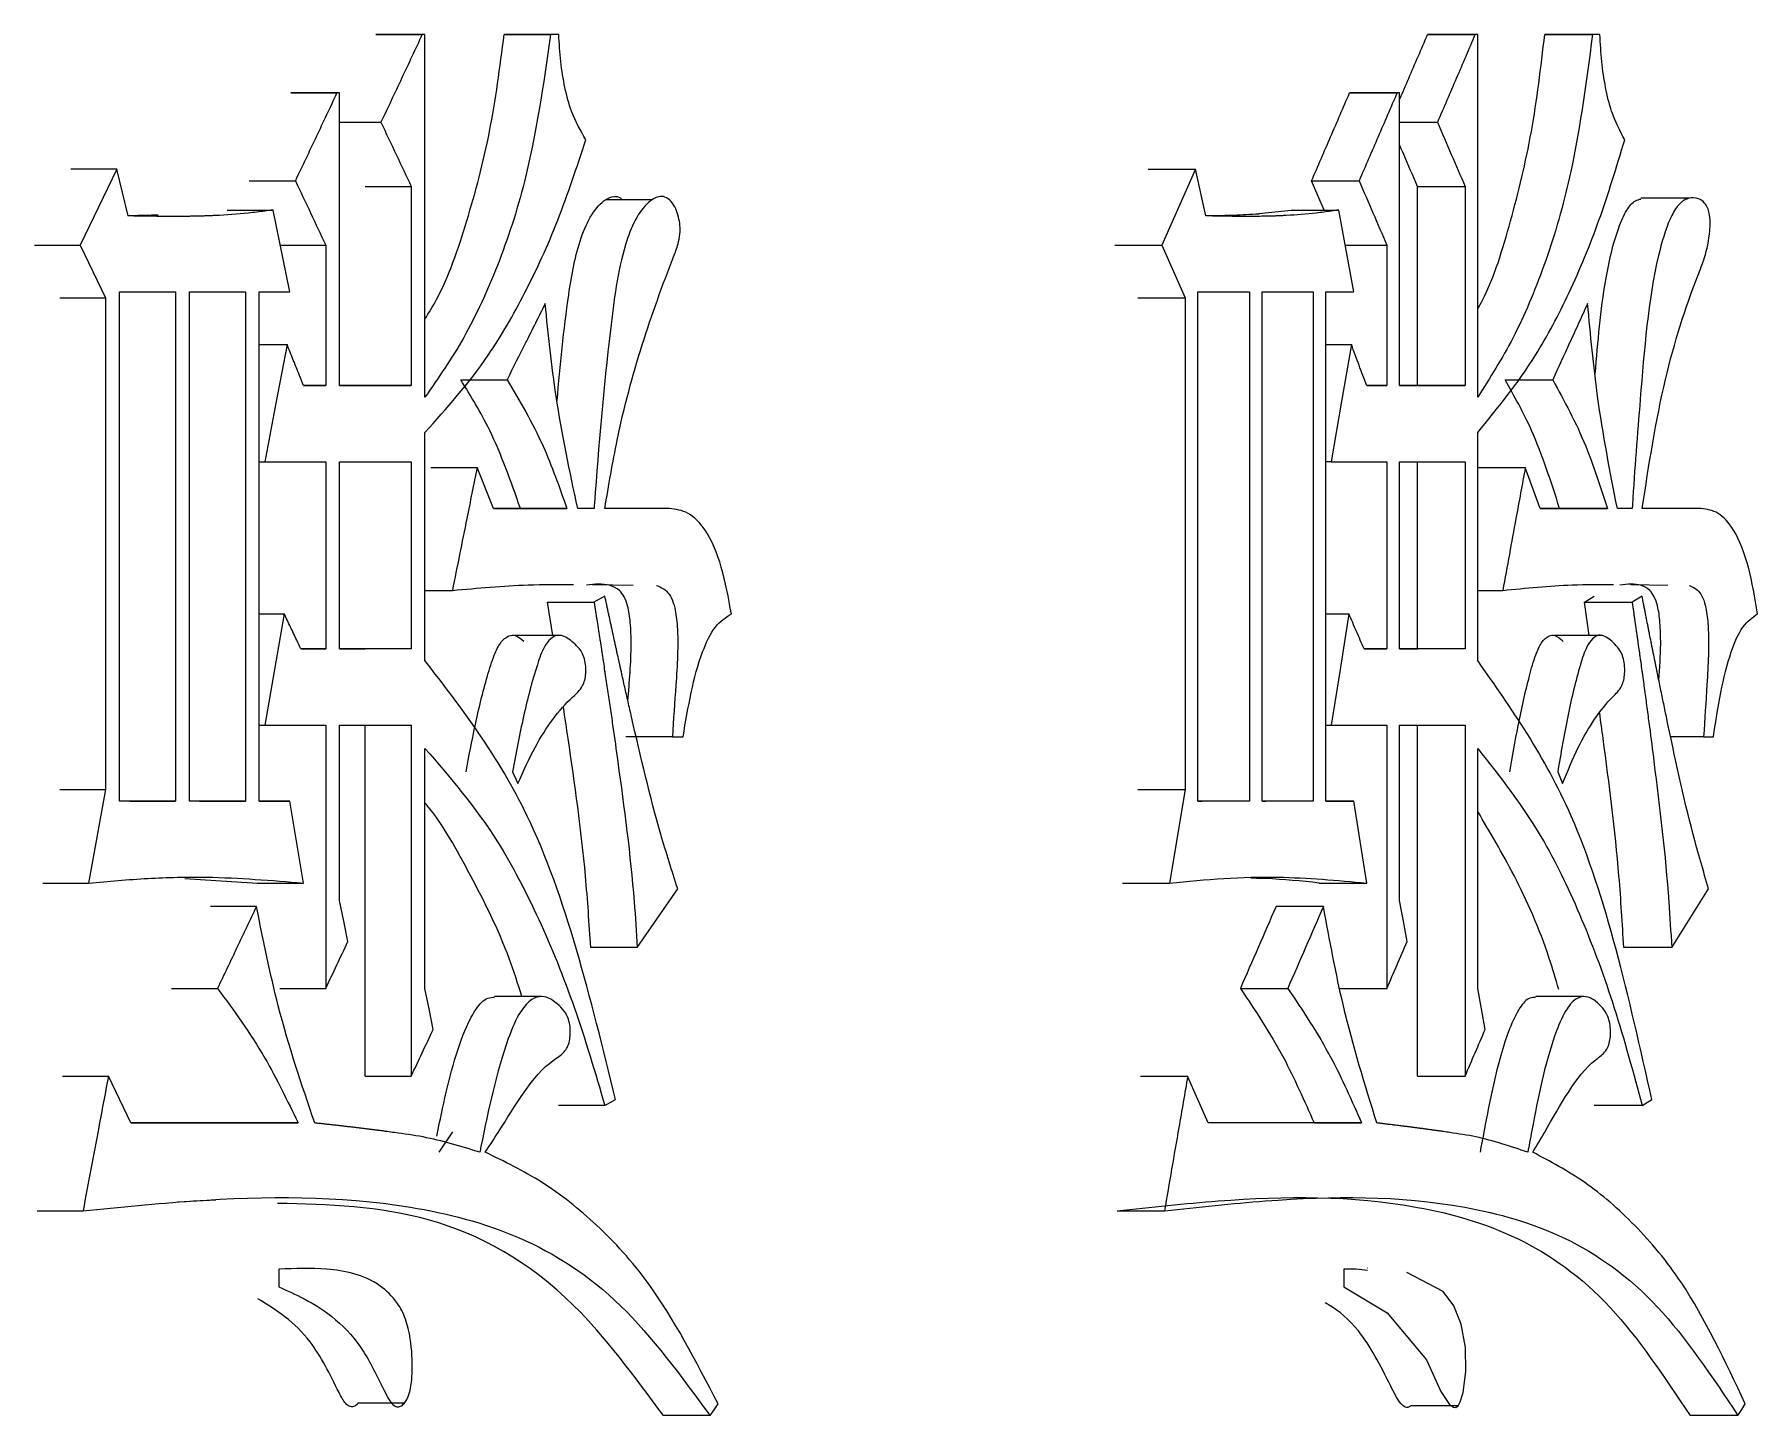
# Model space of a CAD drawing. Header units: millimetres. Extents: x 5659 to 7608, y 3628 to 5007.
# Drawn here: x 6544.634 to 6547.82, y 3833.34 to 3835.893 of the extents above; entities that cross this region are included whole.
import ezdxf

# ---------------------------------------------------------------- set-up
doc = ezdxf.new("R2010")
doc.units = ezdxf.units.MM

msp = doc.modelspace()

# ---------------------------------------------------------------- linework, layer by layer
at = {"color": 7, "linetype": 'Continuous', "lineweight": 25}
for p, q in [((6545.2651, 3835.8929), (6545.3506, 3835.8929)), ((6545.2701, 3835.8929), (6545.2651, 3835.8929)), ((6545.3557, 3835.8929), (6545.2701, 3835.8929)), ((6545.3557, 3835.8929), (6545.3506, 3835.8929)), ((6545.3557, 3835.2223), (6545.3557, 3835.8929)), ((6545.603, 3835.8929), (6545.5172, 3835.8929)), ((6545.603, 3835.8929), (6545.588, 3835.8929)), ((6547.2095, 3835.893), (6547.2975, 3835.893)), ((6547.2141, 3835.893), (6547.2095, 3835.893)), ((6547.3022, 3835.893), (6547.2141, 3835.893)), ((6547.3022, 3835.893), (6547.2975, 3835.893)), ((6547.3022, 3835.2223), (6547.3022, 3835.893)), ((6547.5283, 3835.893), (6547.44, 3835.893)), ((6547.5283, 3835.893), (6547.5145, 3835.893)), ((6545.1074, 3835.7848), (6545.1927, 3835.7848)), ((6545.1125, 3835.7848), (6545.1074, 3835.7848)), ((6545.1978, 3835.7848), (6545.1125, 3835.7848)), ((6545.1978, 3835.7848), (6545.1927, 3835.7848)), ((6545.1978, 3835.2439), (6545.1978, 3835.7848)), ((6547.0652, 3835.7848), (6547.1531, 3835.7848)), ((6547.0699, 3835.7848), (6547.0652, 3835.7848)), ((6547.1578, 3835.7848), (6547.0699, 3835.7848)), ((6547.1578, 3835.7848), (6547.1531, 3835.7848)), ((6547.1578, 3835.2439), (6547.1578, 3835.7848)), ((6545.1978, 3835.7307), (6545.2743, 3835.7307)), ((6547.1578, 3835.7307), (6547.2278, 3835.7307)), ((6544.7858, 3835.6441), (6544.7011, 3835.6441)), ((6544.7858, 3835.6441), (6544.7182, 3835.5035)), ((6544.8066, 3835.5576), (6544.7858, 3835.6441)), ((6546.6929, 3835.6442), (6546.7802, 3835.6442)), ((6546.7802, 3835.6442), (6546.7182, 3835.5035)), ((6546.7993, 3835.5576), (6546.7802, 3835.6442)), ((6545.0308, 3835.6225), (6545.116, 3835.6225)), ((6545.2448, 3835.6117), (6545.3303, 3835.6117)), ((6545.3303, 3835.6117), (6545.3303, 3835.2439)), ((6546.9951, 3835.6225), (6547.0828, 3835.6225)), ((6547.0185, 3835.5684), (6546.9951, 3835.6225)), ((6547.1909, 3835.6117), (6547.279, 3835.6117)), ((6547.1909, 3835.2439), (6547.1909, 3835.6117)), ((6547.279, 3835.6117), (6547.279, 3835.2439)), ((6545.7761, 3835.5874), (6545.6895, 3835.5873)), ((6547.6928, 3835.5902), (6547.6036, 3835.5902)), ((6544.9898, 3835.5684), (6545.0749, 3835.5684)), ((6545.1057, 3835.417), (6545.0749, 3835.5684)), ((6546.8976, 3835.5622), (6546.9575, 3835.5684)), ((6546.9575, 3835.5684), (6547.0453, 3835.5684)), ((6547.0734, 3835.417), (6547.0453, 3835.5684)), ((6544.6336, 3835.5035), (6544.7182, 3835.5035)), ((6544.7182, 3835.5035), (6544.7651, 3835.4062)), ((6545.0881, 3835.5035), (6545.1723, 3835.5035)), ((6545.1723, 3835.5035), (6545.1723, 3835.2439)), ((6546.631, 3835.5035), (6546.7182, 3835.5035)), ((6546.7182, 3835.5035), (6546.7612, 3835.4062)), ((6547.0573, 3835.5035), (6547.1344, 3835.5035)), ((6547.1344, 3835.5035), (6547.1344, 3835.2439)), ((6544.791, 3834.4759), (6544.791, 3835.417)), ((6544.791, 3835.417), (6544.8946, 3835.417)), ((6544.8946, 3835.417), (6544.8946, 3834.4759)), ((6544.9205, 3834.4759), (6544.9205, 3835.417)), ((6544.9205, 3835.417), (6545.0236, 3835.417)), ((6545.0236, 3835.417), (6545.0236, 3834.4759)), ((6545.0493, 3834.4759), (6545.0493, 3835.417)), ((6545.0493, 3835.417), (6545.1057, 3835.417)), ((6546.785, 3834.4759), (6546.785, 3835.417)), ((6546.785, 3835.417), (6546.88, 3835.417)), ((6546.88, 3835.417), (6546.88, 3834.4759)), ((6546.9037, 3834.4759), (6546.9037, 3835.417)), ((6546.9037, 3835.417), (6546.9982, 3835.417)), ((6546.9982, 3835.417), (6546.9982, 3834.4759)), ((6547.0217, 3835.417), (6547.0734, 3835.417)), ((6547.0217, 3834.4759), (6547.0217, 3835.417)), ((6544.6803, 3835.4062), (6544.7651, 3835.4062)), ((6544.7651, 3835.4062), (6544.765, 3834.4975)), ((6545.0493, 3835.3196), (6545.1006, 3835.3196)), ((6547.0217, 3835.3197), (6547.0687, 3835.3197)), ((6545.1723, 3835.2439), (6545.1313, 3835.2439)), ((6545.1313, 3835.2439), (6545.1723, 3835.2439)), ((6545.3303, 3835.2439), (6545.1978, 3835.2439)), ((6545.1978, 3835.2439), (6545.2448, 3835.2439)), ((6545.2448, 3835.2439), (6545.3303, 3835.2439)), ((6547.1344, 3835.2439), (6547.0969, 3835.2439)), ((6547.0969, 3835.2439), (6547.1344, 3835.2439)), ((6547.279, 3835.2439), (6547.1578, 3835.2439)), ((6547.1578, 3835.2439), (6547.1909, 3835.2439)), ((6547.1909, 3835.2439), (6547.279, 3835.2439)), ((6545.3557, 3834.7355), (6545.3557, 3835.1574)), ((6547.3022, 3834.7355), (6547.3022, 3835.1574)), ((6545.0493, 3835.1033), (6545.0595, 3835.1033)), ((6545.0595, 3835.1033), (6545.1723, 3835.1033)), ((6545.1723, 3835.1033), (6545.1723, 3834.7571)), ((6545.1978, 3834.7571), (6545.1978, 3835.1033)), ((6545.1978, 3835.1033), (6545.3303, 3835.1033)), ((6545.3303, 3835.1033), (6545.3303, 3834.7571)), ((6545.3663, 3835.0925), (6545.4519, 3835.0925)), ((6545.4822, 3835.0167), (6545.4519, 3835.0925)), ((6547.0311, 3835.1033), (6547.0217, 3835.1033)), ((6547.0311, 3835.1033), (6547.1344, 3835.1033)), ((6547.1344, 3835.1033), (6547.1344, 3834.7572)), ((6547.1578, 3834.7572), (6547.1578, 3835.1033)), ((6547.1578, 3835.1033), (6547.279, 3835.1033)), ((6547.1909, 3834.7572), (6547.1909, 3835.1033)), ((6547.279, 3835.1033), (6547.279, 3834.7572)), ((6547.3022, 3835.0925), (6547.3902, 3835.0925)), ((6547.4179, 3835.0168), (6547.3902, 3835.0925)), ((6545.6181, 3835.0167), (6545.4822, 3835.0167)), ((6545.4822, 3835.0167), (6545.5322, 3835.0167)), ((6545.5322, 3835.0167), (6545.6181, 3835.0167)), ((6545.6683, 3835.0167), (6545.6382, 3835.0167)), ((6545.6683, 3835.0167), (6545.6382, 3835.0167)), ((6545.8081, 3835.0167), (6545.6883, 3835.0167)), ((6545.8081, 3835.0167), (6545.722, 3835.0167)), ((6547.542, 3835.0168), (6547.4179, 3835.0168)), ((6547.4179, 3835.0168), (6547.4537, 3835.0168)), ((6547.4537, 3835.0168), (6547.542, 3835.0168)), ((6547.5879, 3835.0168), (6547.5604, 3835.0168)), ((6547.7155, 3835.0168), (6547.6063, 3835.0168)), ((6547.7155, 3835.0168), (6547.6269, 3835.0168)), ((6545.6653, 3834.8762), (6545.7405, 3834.8751)), ((6547.5853, 3834.8762), (6547.6538, 3834.8752)), ((6545.3557, 3834.8653), (6545.4064, 3834.8653)), ((6545.5918, 3834.7823), (6545.5823, 3834.8437)), ((6545.5823, 3834.8437), (6545.6682, 3834.8437)), ((6545.6883, 3834.8545), (6545.6682, 3834.8437)), ((6547.3022, 3834.8653), (6547.3485, 3834.8653)), ((6547.4994, 3834.8437), (6547.5177, 3834.8545)), ((6547.508, 3834.7823), (6547.4994, 3834.8437)), ((6547.4994, 3834.8437), (6547.5878, 3834.8437)), ((6547.6061, 3834.8545), (6547.5878, 3834.8437)), ((6545.0493, 3834.822), (6545.0955, 3834.822)), ((6547.0217, 3834.8221), (6547.064, 3834.8221)), ((6545.6079, 3834.7823), (6545.5215, 3834.7823)), ((6547.5328, 3834.7823), (6547.4439, 3834.7823)), ((6545.1723, 3834.7571), (6545.1262, 3834.7571)), ((6545.1262, 3834.7571), (6545.1723, 3834.7571)), ((6545.3303, 3834.7571), (6545.1978, 3834.7571)), ((6545.1978, 3834.7571), (6545.2448, 3834.7571)), ((6545.3303, 3834.7571), (6545.2448, 3834.7571)), ((6547.1344, 3834.7572), (6547.0922, 3834.7572)), ((6547.0922, 3834.7572), (6547.1344, 3834.7572)), ((6547.279, 3834.7572), (6547.1578, 3834.7572)), ((6547.1578, 3834.7572), (6547.1909, 3834.7572)), ((6547.279, 3834.7572), (6547.1909, 3834.7572)), ((6545.0493, 3834.6165), (6545.0595, 3834.6165)), ((6545.0595, 3834.6165), (6545.1723, 3834.6165)), ((6545.1723, 3834.6165), (6545.1723, 3834.1297)), ((6545.1978, 3834.6165), (6545.3303, 3834.6165)), ((6545.1978, 3834.292), (6545.1978, 3834.6165)), ((6545.2448, 3833.9675), (6545.2448, 3834.6165)), ((6545.3303, 3834.6165), (6545.3303, 3833.9675)), ((6547.0217, 3834.6165), (6547.0311, 3834.6165)), ((6547.0311, 3834.6165), (6547.1344, 3834.6165)), ((6547.1344, 3834.6165), (6547.1344, 3834.1297)), ((6547.1578, 3834.6165), (6547.279, 3834.6165)), ((6547.1578, 3834.292), (6547.1578, 3834.6165)), ((6547.1909, 3833.9675), (6547.1909, 3834.6165)), ((6547.279, 3834.6165), (6547.2789, 3833.9675)), ((6545.8131, 3834.5949), (6545.727, 3834.5949)), ((6545.8131, 3834.5949), (6545.8329, 3834.5949)), ((6547.72, 3834.5949), (6547.6595, 3834.5949)), ((6547.72, 3834.5949), (6547.7381, 3834.5949)), ((6545.3557, 3834.1297), (6545.3557, 3834.5732)), ((6547.3022, 3834.1298), (6547.3022, 3834.5732)), ((6545.5175, 3834.53), (6545.5276, 3834.5084)), ((6547.4501, 3834.53), (6547.4593, 3834.5084)), ((6544.6803, 3834.4975), (6544.765, 3834.4975)), ((6544.765, 3834.4975), (6544.7338, 3834.3244)), ((6546.7612, 3834.4975), (6546.7326, 3834.3245)), ((6544.8946, 3834.4759), (6544.791, 3834.4759)), ((6544.8097, 3834.4759), (6544.791, 3834.4759)), ((6544.8097, 3834.4759), (6544.8946, 3834.4759)), ((6545.0236, 3834.4759), (6544.9205, 3834.4759)), ((6544.9385, 3834.4759), (6544.9205, 3834.4759)), ((6544.9385, 3834.4759), (6545.0236, 3834.4759)), ((6545.1057, 3834.4759), (6545.0493, 3834.4759)), ((6545.0493, 3834.4759), (6545.1057, 3834.4759)), ((6545.1313, 3834.3244), (6545.1057, 3834.4759)), ((6546.88, 3834.4759), (6546.785, 3834.4759)), ((6546.785, 3834.4759), (6546.7925, 3834.4759)), ((6546.88, 3834.4759), (6546.7925, 3834.4759)), ((6546.9982, 3834.4759), (6546.9037, 3834.4759)), ((6546.9037, 3834.4759), (6546.9105, 3834.4759)), ((6546.9982, 3834.4759), (6546.9105, 3834.4759)), ((6547.0734, 3834.4759), (6547.0217, 3834.4759)), ((6547.0217, 3834.4759), (6547.0734, 3834.4759)), ((6547.0969, 3834.3245), (6547.0734, 3834.4759)), ((6544.9117, 3834.3327), (6545.0461, 3834.3244)), ((6544.6492, 3834.3244), (6544.7338, 3834.3244)), ((6545.0461, 3834.3244), (6545.1313, 3834.3244)), ((6545.7482, 3834.2054), (6545.823, 3834.3136)), ((6546.6453, 3834.3245), (6546.7326, 3834.3245)), ((6547.0091, 3834.3245), (6547.0969, 3834.3245)), ((6547.6609, 3834.2055), (6547.7291, 3834.3137)), ((6545.0441, 3834.2812), (6544.959, 3834.2812)), ((6547.017, 3834.2812), (6546.9293, 3834.2812)), ((6545.7482, 3834.2054), (6545.6622, 3834.2054)), ((6547.6609, 3834.2055), (6547.5723, 3834.2055)), ((6545.087, 3834.1297), (6545.1723, 3834.1297)), ((6545.5703, 3834.1147), (6545.484, 3834.1147)), ((6547.4985, 3834.1148), (6547.4096, 3834.1148)), ((6544.6855, 3833.9675), (6544.7702, 3833.9675)), ((6544.8118, 3833.8809), (6544.7702, 3833.9675)), ((6546.6786, 3833.9675), (6546.7659, 3833.9675)), ((6546.804, 3833.8809), (6546.7659, 3833.9675)), ((6545.6882, 3833.9134), (6545.7082, 3833.9242)), ((6547.6061, 3833.9134), (6547.6243, 3833.9242)), ((6545.1211, 3833.8809), (6544.8118, 3833.8809)), ((6544.8118, 3833.8809), (6545.0359, 3833.8809)), ((6545.0359, 3833.8809), (6545.1211, 3833.8809)), ((6547.0875, 3833.881), (6546.804, 3833.8809)), ((6546.9997, 3833.881), (6546.804, 3833.8809)), ((6546.9997, 3833.881), (6547.0875, 3833.881)), ((6545.4063, 3833.8647), (6545.3814, 3833.8269)), ((6544.9687, 3833.7385), (6544.8987, 3833.7343)), ((6544.6387, 3833.7186), (6544.7234, 3833.7186)), ((6546.6357, 3833.7186), (6546.723, 3833.7186)), ((6545.0852, 3833.6105), (6545.0852, 3833.578)), ((6545.1332, 3833.6123), (6545.1327, 3833.6123)), ((6547.0546, 3833.6105), (6547.0546, 3833.578)), ((6547.0992, 3833.6124), (6547.0986, 3833.6124)), ((6545.2327, 3833.3638), (6545.3186, 3833.3638)), ((6545.8827, 3833.3402), (6545.7965, 3833.3402)), ((6547.1781, 3833.3587), (6547.2666, 3833.3587)), ((6547.7835, 3833.3402), (6547.6948, 3833.3402))]:
    msp.add_line(p, q, dxfattribs=at)
at = {"color": 7, "linetype": 'Continuous', "lineweight": 25, "flags": 128}
for points in [[(6545.5021, 3835.8929), (6545.5307, 3835.8929), (6545.5593, 3835.8929), (6545.588, 3835.8929)], [(6545.5172, 3835.8929), (6545.5121, 3835.8929), (6545.5088, 3835.8929), (6545.5055, 3835.8929), (6545.5021, 3835.8929)], [(6547.4262, 3835.893), (6547.4557, 3835.893), (6547.5145, 3835.893)], [(6547.44, 3835.893), (6547.4353, 3835.893), (6547.4322, 3835.893), (6547.4292, 3835.893), (6547.4262, 3835.893)], [(6546.6739, 3835.4062), (6546.7175, 3835.4062), (6546.7612, 3835.4062)], [(6546.7612, 3835.4062), (6546.7612, 3834.9519), (6546.7612, 3834.4975)], [(6545.1006, 3835.3196), (6545.0801, 3835.2114), (6545.0595, 3835.1033)], [(6547.0687, 3835.3197), (6547.0499, 3835.2115), (6547.0311, 3835.1033)], [(6545.0955, 3834.822), (6545.0775, 3834.7193), (6545.0595, 3834.6165)], [(6547.064, 3834.8221), (6547.0476, 3834.7193), (6547.0311, 3834.6165)], [(6546.6738, 3834.4975), (6546.6957, 3834.4975), (6546.7175, 3834.4975), (6546.7393, 3834.4975), (6546.7612, 3834.4975)], [(6545.2131, 3834.2163), (6545.2055, 3834.2541), (6545.1978, 3834.292)], [(6547.1718, 3834.2163), (6547.1648, 3834.2541), (6547.1578, 3834.292)], [(6544.8871, 3834.1297), (6544.9085, 3834.1297), (6544.93, 3834.1297), (6544.9721, 3834.1297)], [(6545.3709, 3834.054), (6545.3633, 3834.0919), (6545.3557, 3834.1297)], [(6546.8634, 3834.1297), (6546.8855, 3834.1297), (6546.9076, 3834.1297), (6546.951, 3834.1297)], [(6547.0465, 3834.1297), (6547.0687, 3834.1297), (6547.0909, 3834.1297), (6547.1344, 3834.1297)], [(6547.3161, 3834.054), (6547.3091, 3834.0919), (6547.3022, 3834.1298)], [(6545.2448, 3833.9675), (6545.2661, 3833.9675), (6545.2875, 3833.9675), (6545.3089, 3833.9675), (6545.3303, 3833.9675)], [(6547.1909, 3833.9675), (6547.2132, 3833.9675), (6547.2354, 3833.9675), (6547.2789, 3833.9675)], [(6545.6882, 3833.9134), (6545.6528, 3833.9134), (6545.6276, 3833.9134), (6545.6023, 3833.9134)], [(6547.6061, 3833.9134), (6547.5696, 3833.9134), (6547.5436, 3833.9134), (6547.5177, 3833.9134)], [(6547.0546, 3833.578), (6547.1348, 3833.5298), (6547.2078, 3833.4432), (6547.2342, 3833.3845), (6547.2498, 3833.3606), (6547.2572, 3833.3553), (6547.2616, 3833.3552), (6547.2658, 3833.3583), (6547.27, 3833.3656), (6547.2751, 3833.3825), (6547.2803, 3833.4217), (6547.2797, 3833.466), (6547.2717, 3833.509), (6547.2582, 3833.5431), (6547.2382, 3833.5696), (6547.171, 3833.6048), (6547.171, 3833.6048)], [(6545.8827, 3833.3401), (6545.8901, 3833.3509), (6545.8975, 3833.3617)], [(6547.7835, 3833.3402), (6547.7903, 3833.351), (6547.797, 3833.3617)]]:
    msp.add_lwpolyline(points, dxfattribs=at)
at = {"color": 7, "linetype": 'Continuous', "lineweight": 25}
for points, knots in [([(6545.3506, 3835.8929), (6545.3379, 3835.8659), (6545.3125, 3835.8118), (6545.2871, 3835.7577), (6545.2743, 3835.7307)], [0, 0, 0, 0, 0.499999, 1, 1, 1, 1]), ([(6545.588, 3835.8929), (6545.5746, 3835.8001), (6545.5526, 3835.6481), (6545.492, 3835.4639), (6545.4297, 3835.329), (6545.3802, 3835.2577), (6545.3557, 3835.2223)], [0, 0, 0, 0, 0.347456, 0.568585, 0.785979, 1, 1, 1, 1]), ([(6545.3557, 3835.3669), (6545.3629, 3835.3786), (6545.3942, 3835.4292), (6545.4347, 3835.5478), (6545.4786, 3835.7118), (6545.4943, 3835.8323), (6545.5021, 3835.8929)], [0, 0, 0, 0, 0.089873, 0.388521, 0.692316, 1, 1, 1, 1]), ([(6545.6532, 3835.6982), (6545.6436, 3835.7148), (6545.6275, 3835.7423), (6545.6139, 3835.7947), (6545.6058, 3835.8426), (6545.604, 3835.8761), (6545.603, 3835.8929)], [0, 0, 0, 0, 0.330678, 0.55099, 0.77457, 1, 1, 1, 1]), ([(6547.1578, 3835.7725), (6547.1634, 3835.7856), (6547.1807, 3835.8258), (6547.1979, 3835.8659), (6547.2095, 3835.893)], [0, 0, 0, 0, 0.326762, 1, 1, 1, 1]), ([(6547.2975, 3835.893), (6547.2859, 3835.8659), (6547.2627, 3835.8118), (6547.2394, 3835.7578), (6547.2278, 3835.7307)], [0, 0, 0, 0, 0.5, 1, 1, 1, 1]), ([(6547.5145, 3835.893), (6547.5023, 3835.8001), (6547.4822, 3835.6481), (6547.4268, 3835.4639), (6547.3699, 3835.3291), (6547.3246, 3835.2577), (6547.3022, 3835.2223)], [0, 0, 0, 0, 0.347456, 0.568585, 0.785979, 1, 1, 1, 1]), ([(6547.3022, 3835.3852), (6547.3054, 3835.391), (6547.3304, 3835.4361), (6547.3644, 3835.5482), (6547.4047, 3835.7117), (6547.419, 3835.8323), (6547.4262, 3835.893)], [0, 0, 0, 0, 0.046421, 0.359328, 0.677626, 1, 1, 1, 1]), ([(6547.5741, 3835.6983), (6547.5653, 3835.7148), (6547.5506, 3835.7423), (6547.5382, 3835.7948), (6547.5308, 3835.8426), (6547.5291, 3835.8761), (6547.5283, 3835.893)], [0, 0, 0, 0, 0.330678, 0.55099, 0.77457, 1, 1, 1, 1]), ([(6545.1927, 3835.7848), (6545.18, 3835.7577), (6545.1544, 3835.7036), (6545.1288, 3835.6495), (6545.116, 3835.6225)], [0, 0, 0, 0, 0.499999, 1, 1, 1, 1]), ([(6546.9951, 3835.6225), (6547.0068, 3835.6496), (6547.0302, 3835.7037), (6547.0536, 3835.7578), (6547.0652, 3835.7848)], [0, 0, 0, 0, 0.499999, 1, 1, 1, 1]), ([(6547.1531, 3835.7848), (6547.1414, 3835.7578), (6547.118, 3835.7037), (6547.0946, 3835.6496), (6547.0828, 3835.6225)], [0, 0, 0, 0, 0.5, 1, 1, 1, 1]), ([(6545.2743, 3835.7307), (6545.2837, 3835.7108), (6545.3023, 3835.6712), (6545.321, 3835.6315), (6545.3303, 3835.6117)], [0, 0, 0, 0, 0.5, 1, 1, 1, 1]), ([(6547.2278, 3835.7307), (6547.2363, 3835.7109), (6547.2534, 3835.6712), (6547.2704, 3835.6316), (6547.279, 3835.6117)], [0, 0, 0, 0, 0.500001, 1, 1, 1, 1]), ([(6545.3557, 3835.1574), (6545.3958, 3835.2019), (6545.4623, 3835.2758), (6545.5421, 3835.4143), (6545.6032, 3835.5474), (6545.6365, 3835.6478), (6545.6532, 3835.6982)], [0, 0, 0, 0, 0.3338091, 0.553089, 0.7752188, 1, 1, 1, 1]), ([(6547.3022, 3835.1574), (6547.3389, 3835.202), (6547.3997, 3835.2758), (6547.4727, 3835.4143), (6547.5284, 3835.5475), (6547.5588, 3835.6478), (6547.5741, 3835.6983)], [0, 0, 0, 0, 0.333809, 0.553089, 0.775219, 1, 1, 1, 1]), ([(6547.1909, 3835.6117), (6547.1824, 3835.6316), (6547.1714, 3835.6573), (6547.1603, 3835.6831), (6547.1578, 3835.689)], [0, 0, 0, 0, 0.770201, 1, 1, 1, 1]), ([(6545.116, 3835.6225), (6545.1254, 3835.6027), (6545.1442, 3835.563), (6545.1629, 3835.5233), (6545.1723, 3835.5035)], [0, 0, 0, 0, 0.4999996, 1, 1, 1, 1]), ([(6547.0828, 3835.6225), (6547.0914, 3835.6027), (6547.1086, 3835.563), (6547.1258, 3835.5234), (6547.1344, 3835.5035)], [0, 0, 0, 0, 0.500001, 1, 1, 1, 1]), ([(6545.5999, 3835.2155), (6545.6059, 3835.2812), (6545.6154, 3835.3844), (6545.6369, 3835.504), (6545.6632, 3835.5622), (6545.6852, 3835.5869), (6545.7037, 3835.5942), (6545.7145, 3835.5937), (6545.7193, 3835.5886), (6545.7204, 3835.5874)], [0, 0, 0, 0, 0.408456, 0.640664, 0.758053, 0.875774, 0.935445, 0.984313, 1, 1, 1, 1]), ([(6545.6883, 3835.0167), (6545.6954, 3835.0593), (6545.7236, 3835.2275), (6545.7771, 3835.3852), (6545.8233, 3835.5025), (6545.8274, 3835.5227), (6545.8275, 3835.5402), (6545.8247, 3835.5564), (6545.8193, 3835.572), (6545.8108, 3835.5857), (6545.7997, 3835.5937), (6545.7851, 3835.5938), (6545.7655, 3835.5817), (6545.7432, 3835.5523), (6545.7144, 3835.4751), (6545.6909, 3835.2939), (6545.6764, 3835.1304), (6545.6685, 3835.0198), (6545.6683, 3835.0167)], [0, 0, 0, 0, 0.099165, 0.391823, 0.413047, 0.4272, 0.439104, 0.450968, 0.464473, 0.480605, 0.498238, 0.5147, 0.543399, 0.586336, 0.629267, 0.752496, 0.993107, 1, 1, 1, 1]), ([(6547.5194, 3835.2659), (6547.5244, 3835.3246), (6547.5325, 3835.4192), (6547.5557, 3835.5209), (6547.5763, 3835.568), (6547.5911, 3835.5861), (6547.6004, 3835.5881), (6547.6038, 3835.5888)], [0, 0, 0, 0, 0.454474, 0.731259, 0.84685, 0.944624, 1, 1, 1, 1]), ([(6547.6063, 3835.0168), (6547.6189, 3835.0979), (6547.6428, 3835.2525), (6547.69, 3835.3998), (6547.7233, 3835.4821), (6547.7308, 3835.5176), (6547.7323, 3835.5465), (6547.731, 3835.5615), (6547.7272, 3835.5738), (6547.7205, 3835.5838), (6547.7082, 3835.5917), (6547.6908, 3835.5921), (6547.6719, 3835.5788), (6547.6523, 3835.543), (6547.6194, 3835.4294), (6547.6049, 3835.2435), (6547.592, 3835.0868), (6547.5881, 3835.0191), (6547.5879, 3835.0168)], [0, 0, 0, 0, 0.188824, 0.359425, 0.391174, 0.431004, 0.443042, 0.4552, 0.463942, 0.475035, 0.493349, 0.52466, 0.556942, 0.585534, 0.64557, 0.848774, 0.994709, 1, 1, 1, 1]), ([(6544.8623, 3835.5592), (6544.8458, 3835.5586), (6544.8276, 3835.558), (6544.8084, 3835.5579), (6544.8065, 3835.5578)], [0, 0, 0, 0, 0.900372, 1, 1, 1, 1]), ([(6545.0749, 3835.5684), (6545.0648, 3835.5671), (6545.0496, 3835.5651), (6545.014, 3835.561), (6544.9859, 3835.559), (6544.9604, 3835.5579), (6544.9527, 3835.5576), (6544.9451, 3835.5573), (6544.9374, 3835.5571), (6544.9297, 3835.557), (6544.9221, 3835.5568), (6544.9144, 3835.5567), (6544.9041, 3835.5566), (6544.8939, 3835.5566), (6544.8837, 3835.5566), (6544.876, 3835.5567), (6544.8696, 3835.5567), (6544.8644, 3835.5568), (6544.8593, 3835.5568), (6544.8542, 3835.5569), (6544.849, 3835.5569), (6544.8452, 3835.557), (6544.8413, 3835.557), (6544.8375, 3835.5571), (6544.8336, 3835.5571), (6544.8298, 3835.5572), (6544.8259, 3835.5573), (6544.8221, 3835.5573), (6544.8182, 3835.5574), (6544.8131, 3835.5575), (6544.8092, 3835.5576), (6544.8066, 3835.5576)], [0, 0, 0, 0, 0.114246, 0.171369, 0.39989, 0.428452, 0.457013, 0.485575, 0.514136, 0.542697, 0.571259, 0.59982, 0.628382, 0.685505, 0.714066, 0.742627, 0.771189, 0.785469, 0.79975, 0.828312, 0.842592, 0.856873, 0.871154, 0.885434, 0.899715, 0.913996, 0.928276, 0.942557, 0.956838, 0.971119, 1, 1, 1, 1]), ([(6547.0453, 3835.5684), (6547.036, 3835.5671), (6547.0222, 3835.5651), (6546.99, 3835.5611), (6546.9645, 3835.5591), (6546.9413, 3835.558), (6546.9344, 3835.5577), (6546.9274, 3835.5574), (6546.9205, 3835.5572), (6546.9112, 3835.557), (6546.9019, 3835.5568), (6546.8926, 3835.5567), (6546.8856, 3835.5567), (6546.8787, 3835.5566), (6546.8717, 3835.5567), (6546.8647, 3835.5567), (6546.8589, 3835.5567), (6546.8542, 3835.5568), (6546.8508, 3835.5568), (6546.8473, 3835.5568), (6546.8438, 3835.5569), (6546.8403, 3835.5569), (6546.8368, 3835.557), (6546.8333, 3835.557), (6546.8286, 3835.5571), (6546.824, 3835.5572), (6546.8193, 3835.5573), (6546.8158, 3835.5573), (6546.8123, 3835.5574), (6546.8088, 3835.5575), (6546.8045, 3835.5575), (6546.8013, 3835.5576), (6546.7993, 3835.5576)], [0, 0, 0, 0, 0.113118, 0.169677, 0.395941, 0.424221, 0.4525, 0.480779, 0.509059, 0.537338, 0.593897, 0.622177, 0.650456, 0.678735, 0.707015, 0.735294, 0.763573, 0.777713, 0.791853, 0.805993, 0.820132, 0.834272, 0.848412, 0.862551, 0.876691, 0.90497, 0.91911, 0.93325, 0.947389, 0.961529, 0.975669, 1, 1, 1, 1]), ([(6546.898, 3835.5611), (6546.8903, 3835.5606), (6546.8707, 3835.5592), (6546.8321, 3835.5578), (6546.8095, 3835.5577), (6546.8003, 3835.5576)], [0, 0, 0, 0, 0.27763, 0.704747, 1, 1, 1, 1]), ([(6545.5779, 3835.3954), (6545.5719, 3835.3833), (6545.5598, 3835.3592), (6545.5363, 3835.3123), (6545.5188, 3835.2775), (6545.5074, 3835.2547)], [0, 0, 0, 0, 0.25711, 0.51422, 1, 1, 1, 1]), ([(6545.6382, 3835.0167), (6545.6235, 3835.0852), (6545.5972, 3835.2077), (6545.5838, 3835.3379), (6545.5779, 3835.3954)], [0, 0, 0, 0, 0.5585499, 1, 1, 1, 1]), ([(6547.5053, 3835.3954), (6547.4998, 3835.3833), (6547.4888, 3835.3592), (6547.4673, 3835.3123), (6547.4514, 3835.2775), (6547.4409, 3835.2547)], [0, 0, 0, 0, 0.25711, 0.51422, 1, 1, 1, 1]), ([(6547.5604, 3835.0168), (6547.547, 3835.0852), (6547.523, 3835.2078), (6547.5108, 3835.3379), (6547.5054, 3835.3954)], [0, 0, 0, 0, 0.55855, 1, 1, 1, 1]), ([(6545.1313, 3835.2439), (6545.1288, 3835.2502), (6545.1224, 3835.266), (6545.1121, 3835.2912), (6545.1044, 3835.3102), (6545.1006, 3835.3196)], [0, 0, 0, 0, 0.250001, 0.625, 1, 1, 1, 1]), ([(6547.0969, 3835.2439), (6547.0922, 3835.2566), (6547.0828, 3835.2818), (6547.0734, 3835.307), (6547.0687, 3835.3197)], [0, 0, 0, 0, 0.500001, 1, 1, 1, 1]), ([(6545.4217, 3835.2547), (6545.4289, 3835.2547), (6545.4433, 3835.2547), (6545.4719, 3835.2547), (6545.4933, 3835.2547), (6545.5074, 3835.2547)], [0, 0, 0, 0, 0.2525093, 0.5050093, 1, 1, 1, 1]), ([(6545.5322, 3835.0167), (6545.5145, 3835.067), (6545.4831, 3835.156), (6545.4403, 3835.2248), (6545.4217, 3835.2547)], [0, 0, 0, 0, 0.56494, 1, 1, 1, 1]), ([(6545.5074, 3835.2547), (6545.5308, 3835.2156), (6545.5728, 3835.1451), (6545.6042, 3835.0563), (6545.6181, 3835.0167)], [0, 0, 0, 0, 0.5551112, 1, 1, 1, 1]), ([(6547.3527, 3835.2547), (6547.3601, 3835.2547), (6547.375, 3835.2547), (6547.4044, 3835.2547), (6547.4264, 3835.2547), (6547.4409, 3835.2547)], [0, 0, 0, 0, 0.252509, 0.505009, 1, 1, 1, 1]), ([(6547.4537, 3835.0168), (6547.4375, 3835.067), (6547.4088, 3835.156), (6547.3697, 3835.2248), (6547.3527, 3835.2547)], [0, 0, 0, 0, 0.5649403, 1, 1, 1, 1]), ([(6547.4409, 3835.2547), (6547.4623, 3835.2156), (6547.5007, 3835.1452), (6547.5293, 3835.0563), (6547.542, 3835.0168)], [0, 0, 0, 0, 0.555111, 1, 1, 1, 1]), ([(6545.4519, 3835.0925), (6545.4456, 3835.0611), (6545.4349, 3835.0075), (6545.4197, 3834.9318), (6545.4108, 3834.8875), (6545.4064, 3834.8653)], [0, 0, 0, 0, 0.414509, 0.7072526, 1, 1, 1, 1]), ([(6547.3902, 3835.0925), (6547.3844, 3835.0611), (6547.3746, 3835.0076), (6547.3607, 3834.9318), (6547.3526, 3834.8875), (6547.3485, 3834.8653)], [0, 0, 0, 0, 0.414509, 0.707253, 1, 1, 1, 1]), ([(6545.9223, 3834.822), (6545.9169, 3834.8516), (6545.9064, 3834.9098), (6545.8782, 3834.9766), (6545.843, 3835.0122), (6545.8196, 3835.0152), (6545.8081, 3835.0167)], [0, 0, 0, 0, 0.291567, 0.574035, 0.788626, 1, 1, 1, 1]), ([(6547.8196, 3834.8221), (6547.8148, 3834.8516), (6547.8052, 3834.9098), (6547.7794, 3834.9766), (6547.7473, 3835.0122), (6547.726, 3835.0153), (6547.7155, 3835.0168)], [0, 0, 0, 0, 0.291567, 0.574035, 0.788626, 1, 1, 1, 1]), ([(6545.4064, 3834.8653), (6545.4531, 3834.8697), (6545.5281, 3834.8767), (6545.6025, 3834.8762), (6545.6305, 3834.876)], [0, 0, 0, 0, 0.623723, 1, 1, 1, 1]), ([(6545.7308, 3834.6612), (6545.7338, 3834.6963), (6545.738, 3834.7443), (6545.7362, 3834.8037), (6545.732, 3834.8339), (6545.7245, 3834.8543), (6545.7133, 3834.8683), (6545.6896, 3834.8793), (6545.6691, 3834.8769), (6545.6545, 3834.8752)], [0, 0, 0, 0, 0.312499, 0.427886, 0.522756, 0.584075, 0.645392, 0.74882, 1, 1, 1, 1]), ([(6545.7835, 3834.8745), (6545.7901, 3834.872), (6545.8003, 3834.8682), (6545.8119, 3834.852), (6545.8191, 3834.8296), (6545.8253, 3834.7749), (6545.8198, 3834.6943), (6545.8152, 3834.6266), (6545.8131, 3834.5949)], [0, 0, 0, 0, 0.12079, 0.187477, 0.254407, 0.362664, 0.701018, 1, 1, 1, 1]), ([(6547.3485, 3834.8653), (6547.3914, 3834.8697), (6547.4599, 3834.8767), (6547.5279, 3834.8762), (6547.5534, 3834.876)], [0, 0, 0, 0, 0.6252274, 1, 1, 1, 1]), ([(6547.637, 3834.6999), (6547.6387, 3834.7222), (6547.6413, 3834.7574), (6547.6399, 3834.8037), (6547.6361, 3834.8339), (6547.6292, 3834.8543), (6547.619, 3834.8683), (6547.5974, 3834.8793), (6547.5786, 3834.8769), (6547.5653, 3834.8752)], [0, 0, 0, 0, 0.223428, 0.353766, 0.460927, 0.53019, 0.599453, 0.71628, 1, 1, 1, 1]), ([(6547.693, 3834.8746), (6547.699, 3834.8721), (6547.7083, 3834.8682), (6547.7189, 3834.8521), (6547.7255, 3834.8298), (6547.7312, 3834.7755), (6547.7263, 3834.6949), (6547.722, 3834.6271), (6547.72, 3834.5949)], [0, 0, 0, 0, 0.120528, 0.187177, 0.25408, 0.361766, 0.697149, 1, 1, 1, 1]), ([(6545.6682, 3834.8437), (6545.6687, 3834.841), (6545.6695, 3834.8357), (6545.6707, 3834.8278), (6545.672, 3834.8198), (6545.6736, 3834.8093), (6545.6753, 3834.7987), (6545.6769, 3834.7881), (6545.6781, 3834.7801), (6545.6798, 3834.7695), (6545.6814, 3834.7589), (6545.683, 3834.7483), (6545.6843, 3834.7404), (6545.6859, 3834.7298), (6545.6875, 3834.7192), (6545.6895, 3834.7059), (6545.6915, 3834.6926), (6545.6939, 3834.6767), (6545.6971, 3834.6554), (6545.7002, 3834.6341), (6545.7055, 3834.5969), (6545.7211, 3834.4846), (6545.7392, 3834.3497), (6545.7465, 3834.2336), (6545.7482, 3834.2054)], [0, 0, 0, 0, 0.012619, 0.025237, 0.037856, 0.050474, 0.075711, 0.08833, 0.100948, 0.113567, 0.138804, 0.151422, 0.164041, 0.176659, 0.201896, 0.214515, 0.239752, 0.264989, 0.290226, 0.3407, 0.365937, 0.466887, 0.870929, 1, 1, 1, 1]), ([(6545.823, 3834.3136), (6545.8124, 3834.3468), (6545.7798, 3834.4483), (6545.7524, 3834.5671), (6545.7323, 3834.6546), (6545.7281, 3834.6731), (6545.7239, 3834.6916), (6545.7203, 3834.7078), (6545.7172, 3834.7218), (6545.7157, 3834.7287), (6545.7136, 3834.738), (6545.7116, 3834.7473), (6545.7095, 3834.7566), (6545.708, 3834.7636), (6545.706, 3834.7729), (6545.7039, 3834.7822), (6545.7019, 3834.7915), (6545.7004, 3834.7985), (6545.6984, 3834.8078), (6545.6963, 3834.8172), (6545.6943, 3834.8265), (6545.6928, 3834.8335), (6545.6908, 3834.8428), (6545.6893, 3834.8498), (6545.6883, 3834.8545)], [0, 0, 0, 0, 0.194919, 0.596792, 0.647185, 0.672381, 0.697577, 0.74797, 0.760568, 0.773166, 0.785764, 0.81096, 0.823558, 0.836156, 0.848754, 0.873951, 0.886549, 0.899147, 0.911745, 0.936941, 0.949539, 0.962137, 0.974736, 1, 1, 1, 1]), ([(6547.5878, 3834.8437), (6547.5882, 3834.8411), (6547.589, 3834.8358), (6547.5901, 3834.8278), (6547.5912, 3834.8199), (6547.5927, 3834.8093), (6547.5942, 3834.7987), (6547.5957, 3834.7881), (6547.5969, 3834.7802), (6547.5984, 3834.7696), (6547.5999, 3834.759), (6547.6014, 3834.7484), (6547.6025, 3834.7404), (6547.604, 3834.7298), (6547.6054, 3834.7192), (6547.6073, 3834.7059), (6547.6091, 3834.6927), (6547.6113, 3834.6767), (6547.6142, 3834.6555), (6547.617, 3834.6342), (6547.6219, 3834.5969), (6547.6361, 3834.4847), (6547.6526, 3834.3497), (6547.6592, 3834.2336), (6547.6609, 3834.2055)], [0, 0, 0, 0, 0.012619, 0.025237, 0.037856, 0.050474, 0.075711, 0.08833, 0.100948, 0.113567, 0.138804, 0.151422, 0.164041, 0.176659, 0.201896, 0.214515, 0.239752, 0.264989, 0.290226, 0.3407, 0.365937, 0.466887, 0.870929, 1, 1, 1, 1]), ([(6547.7291, 3834.3137), (6547.7194, 3834.3468), (6547.6897, 3834.4483), (6547.6647, 3834.5672), (6547.6463, 3834.6546), (6547.6425, 3834.6731), (6547.6387, 3834.6916), (6547.6354, 3834.7079), (6547.6325, 3834.7218), (6547.6311, 3834.7288), (6547.6293, 3834.738), (6547.6274, 3834.7473), (6547.6255, 3834.7566), (6547.6241, 3834.7636), (6547.6223, 3834.7729), (6547.6204, 3834.7822), (6547.6186, 3834.7916), (6547.6172, 3834.7986), (6547.6153, 3834.8079), (6547.6135, 3834.8172), (6547.6117, 3834.8265), (6547.6103, 3834.8335), (6547.6084, 3834.8428), (6547.607, 3834.8498), (6547.6061, 3834.8545)], [0, 0, 0, 0, 0.194919, 0.596792, 0.647185, 0.672381, 0.697577, 0.74797, 0.760568, 0.773166, 0.785764, 0.81096, 0.823558, 0.836156, 0.848754, 0.873951, 0.886549, 0.899147, 0.911745, 0.936941, 0.949539, 0.962137, 0.974736, 1, 1, 1, 1]), ([(6545.1262, 3834.7571), (6545.1237, 3834.7625), (6545.1173, 3834.7761), (6545.107, 3834.7977), (6545.0993, 3834.8139), (6545.0955, 3834.822)], [0, 0, 0, 0, 0.250001, 0.625, 1, 1, 1, 1]), ([(6545.8329, 3834.5949), (6545.8423, 3834.6499), (6545.8552, 3834.726), (6545.8911, 3834.8018), (6545.912, 3834.8154), (6545.9223, 3834.822)], [0, 0, 0, 0, 0.572071, 0.789697, 1, 1, 1, 1]), ([(6547.0922, 3834.7572), (6547.0875, 3834.768), (6547.0781, 3834.7896), (6547.0687, 3834.8112), (6547.064, 3834.8221)], [0, 0, 0, 0, 0.500001, 1, 1, 1, 1]), ([(6547.7381, 3834.5949), (6547.7467, 3834.65), (6547.7584, 3834.726), (6547.7912, 3834.8018), (6547.8103, 3834.8154), (6547.8196, 3834.8221)], [0, 0, 0, 0, 0.5720712, 0.7896972, 1, 1, 1, 1]), ([(6545.4317, 3834.53), (6545.437, 3834.5584), (6545.4482, 3834.6191), (6545.4661, 3834.691), (6545.4818, 3834.7431), (6545.4951, 3834.7702), (6545.5091, 3834.7822), (6545.5246, 3834.7836), (6545.5334, 3834.7759), (6545.5387, 3834.7713)], [0, 0, 0, 0, 0.2520478, 0.5373072, 0.6651254, 0.7544799, 0.8445199, 0.9076679, 1, 1, 1, 1]), ([(6545.5276, 3834.5084), (6545.5377, 3834.5313), (6545.5572, 3834.575), (6545.5917, 3834.6286), (6545.6219, 3834.6637), (6545.6442, 3834.6814), (6545.6514, 3834.6991), (6545.6533, 3834.7116), (6545.6532, 3834.7252), (6545.651, 3834.7392), (6545.6452, 3834.7533), (6545.6322, 3834.7675), (6545.617, 3834.7802), (6545.6001, 3834.784), (6545.5875, 3834.7764), (6545.574, 3834.7591), (6545.5567, 3834.7098), (6545.5368, 3834.6326), (6545.524, 3834.5644), (6545.5175, 3834.53)], [0, 0, 0, 0, 0.117411, 0.224515, 0.331514, 0.385099, 0.401502, 0.417942, 0.434593, 0.453955, 0.473463, 0.503457, 0.565825, 0.597867, 0.629903, 0.663788, 0.718191, 0.858064, 1, 1, 1, 1]), ([(6547.3619, 3834.53), (6547.3667, 3834.5585), (6547.3769, 3834.6191), (6547.3933, 3834.691), (6547.4076, 3834.7432), (6547.4197, 3834.7702), (6547.4326, 3834.7822), (6547.4468, 3834.7837), (6547.4551, 3834.7758), (6547.46, 3834.771)], [0, 0, 0, 0, 0.251355, 0.535833, 0.663298, 0.752407, 0.8422, 0.905175, 1, 1, 1, 1]), ([(6547.4593, 3834.5084), (6547.4686, 3834.5313), (6547.4865, 3834.575), (6547.518, 3834.6287), (6547.5455, 3834.6637), (6547.5658, 3834.6814), (6547.5725, 3834.6991), (6547.5742, 3834.7116), (6547.5741, 3834.7253), (6547.5721, 3834.7392), (6547.5668, 3834.7533), (6547.5549, 3834.7675), (6547.5411, 3834.7802), (6547.5256, 3834.7841), (6547.5141, 3834.7764), (6547.5017, 3834.7592), (6547.486, 3834.7099), (6547.4678, 3834.6326), (6547.456, 3834.5644), (6547.4501, 3834.53)], [0, 0, 0, 0, 0.117411, 0.224514, 0.331514, 0.385099, 0.401502, 0.417942, 0.434593, 0.453955, 0.473463, 0.503457, 0.565822, 0.597864, 0.6299, 0.663784, 0.718184, 0.85806, 1, 1, 1, 1]), ([(6545.7082, 3833.9242), (6545.6619, 3834.1126), (6545.5804, 3834.4441), (6545.4234, 3834.6477), (6545.3557, 3834.7355)], [0, 0, 0, 0, 0.568507, 1, 1, 1, 1]), ([(6547.6243, 3833.9242), (6547.582, 3834.1127), (6547.5076, 3834.4442), (6547.3641, 3834.6477), (6547.3022, 3834.7355)], [0, 0, 0, 0, 0.568507, 1, 1, 1, 1]), ([(6545.6622, 3834.2054), (6545.6593, 3834.2494), (6545.6508, 3834.3802), (6545.6299, 3834.5268), (6545.6147, 3834.63), (6545.6118, 3834.6492)], [0, 0, 0, 0, 0.292158, 0.868127, 1, 1, 1, 1]), ([(6547.5723, 3834.2055), (6547.5697, 3834.2495), (6547.5619, 3834.3802), (6547.5433, 3834.5233), (6547.5299, 3834.623), (6547.5278, 3834.6387)], [0, 0, 0, 0, 0.299395, 0.889632, 1, 1, 1, 1]), ([(6545.3557, 3834.5732), (6545.4021, 3834.5197), (6545.4791, 3834.4308), (6545.5679, 3834.2593), (6545.6345, 3834.0955), (6545.6703, 3833.9743), (6545.6882, 3833.9134)], [0, 0, 0, 0, 0.333002, 0.552476, 0.774971, 1, 1, 1, 1]), ([(6547.3022, 3834.5732), (6547.3446, 3834.5197), (6547.415, 3834.4308), (6547.4962, 3834.2593), (6547.557, 3834.0956), (6547.5897, 3833.9744), (6547.6061, 3833.9134)], [0, 0, 0, 0, 0.333002, 0.552476, 0.774971, 1, 1, 1, 1]), ([(6545.5349, 3834.1147), (6545.5273, 3834.1385), (6545.501, 3834.2209), (6545.4407, 3834.3382), (6545.3881, 3834.4348), (6545.3568, 3834.4713), (6545.3557, 3834.4727)], [0, 0, 0, 0, 0.167036, 0.578659, 0.984572, 1, 1, 1, 1]), ([(6547.452, 3834.1279), (6547.4464, 3834.1472), (6547.4235, 3834.2248), (6547.3732, 3834.337), (6547.325, 3834.4184), (6547.3022, 3834.4568)], [0, 0, 0, 0, 0.148146, 0.597312, 1, 1, 1, 1]), ([(6544.7338, 3834.3244), (6544.7703, 3834.3277), (6544.8433, 3834.3342), (6544.9761, 3834.3372), (6545.0717, 3834.3293), (6545.1313, 3834.3244)], [0, 0, 0, 0, 0.273666, 0.547375, 1, 1, 1, 1]), ([(6546.7326, 3834.3245), (6546.766, 3834.3277), (6546.8329, 3834.3342), (6546.9547, 3834.3373), (6547.0423, 3834.3294), (6547.0969, 3834.3245)], [0, 0, 0, 0, 0.273667, 0.547376, 1, 1, 1, 1]), ([(6547.0091, 3834.3245), (6546.9762, 3834.3279), (6546.9342, 3834.3322), (6546.8919, 3834.3331), (6546.8829, 3834.3333)], [0, 0, 0, 0, 0.7854, 1, 1, 1, 1]), ([(6545.0441, 3834.2812), (6545.0321, 3834.2559), (6545.0081, 3834.2054), (6544.9841, 3834.1549), (6544.9721, 3834.1297)], [0, 0, 0, 0, 0.500003, 1, 1, 1, 1]), ([(6545.1518, 3833.8809), (6545.1278, 3833.9515), (6545.0849, 3834.0781), (6545.0566, 3834.2189), (6545.0441, 3834.2812)], [0, 0, 0, 0, 0.5578888, 1, 1, 1, 1]), ([(6546.9293, 3834.2812), (6546.9184, 3834.256), (6546.8964, 3834.2055), (6546.8744, 3834.155), (6546.8634, 3834.1297)], [0, 0, 0, 0, 0.500002, 1, 1, 1, 1]), ([(6547.017, 3834.2812), (6547.006, 3834.2559), (6546.984, 3834.2055), (6546.962, 3834.155), (6546.951, 3834.1297)], [0, 0, 0, 0, 0.499997, 1, 1, 1, 1]), ([(6547.1156, 3833.881), (6547.0937, 3833.9516), (6547.0543, 3834.0781), (6547.0284, 3834.2189), (6547.017, 3834.2812)], [0, 0, 0, 0, 0.557889, 1, 1, 1, 1]), ([(6545.1723, 3834.1297), (6545.1791, 3834.1441), (6545.1927, 3834.173), (6545.2063, 3834.2018), (6545.2131, 3834.2163)], [0, 0, 0, 0, 0.499999, 1, 1, 1, 1]), ([(6547.1344, 3834.1297), (6547.1406, 3834.1442), (6547.1531, 3834.173), (6547.1655, 3834.2019), (6547.1718, 3834.2163)], [0, 0, 0, 0, 0.499999, 1, 1, 1, 1]), ([(6544.9721, 3834.1297), (6545.0022, 3834.0887), (6545.0563, 3834.0151), (6545.1012, 3833.9221), (6545.1211, 3833.8809)], [0, 0, 0, 0, 0.556386, 1, 1, 1, 1]), ([(6545.3775, 3833.8563), (6545.381, 3833.8734), (6545.3957, 3833.9444), (6545.4169, 3834.0298), (6545.4494, 3834.0932), (6545.4678, 3834.1127), (6545.48, 3834.1133), (6545.484, 3834.1135)], [0, 0, 0, 0, 0.1589925, 0.6632615, 0.7969898, 0.9318224, 1, 1, 1, 1]), ([(6545.467, 3833.8269), (6545.4751, 3833.839), (6545.5153, 3833.8997), (6545.5601, 3833.9792), (6545.6089, 3834.0067), (6545.6192, 3834.02), (6545.6231, 3834.0318), (6545.6247, 3834.0453), (6545.6242, 3834.0593), (6545.6213, 3834.073), (6545.6145, 3834.0873), (6545.5983, 3834.1041), (6545.5767, 3834.1183), (6545.5514, 3834.1104), (6545.5288, 3834.0849), (6545.492, 3833.997), (6545.4727, 3833.9027), (6545.4577, 3833.8304), (6545.4569, 3833.8268)], [0, 0, 0, 0, 0.066061, 0.330698, 0.377872, 0.393648, 0.409584, 0.423627, 0.439084, 0.455682, 0.472085, 0.502894, 0.574478, 0.61493, 0.665656, 0.740076, 0.987057, 1, 1, 1, 1]), ([(6546.8634, 3834.1297), (6546.8909, 3834.0887), (6546.9405, 3834.0151), (6546.9815, 3833.9222), (6546.9997, 3833.881)], [0, 0, 0, 0, 0.5563431, 1, 1, 1, 1]), ([(6546.951, 3834.1297), (6546.9786, 3834.0888), (6547.0281, 3834.0151), (6547.0693, 3833.9222), (6547.0875, 3833.881)], [0, 0, 0, 0, 0.556387, 1, 1, 1, 1]), ([(6547.4097, 3834.1132), (6547.406, 3834.1131), (6547.3954, 3834.113), (6547.3777, 3834.093), (6547.34, 3834.0108), (6547.3224, 3833.9098), (6547.3073, 3833.8308), (6547.3066, 3833.8269)], [0, 0, 0, 0, 0.06199, 0.176405, 0.324608, 0.966385, 1, 1, 1, 1]), ([(6547.404, 3833.8269), (6547.4114, 3833.8391), (6547.4482, 3833.9), (6547.4891, 3833.9787), (6547.5333, 3834.0067), (6547.5426, 3834.019), (6547.5464, 3834.0307), (6547.548, 3834.0441), (6547.5477, 3834.058), (6547.5453, 3834.0719), (6547.5394, 3834.0862), (6547.5254, 3834.1029), (6547.5069, 3834.1166), (6547.4845, 3834.1131), (6547.4647, 3834.0917), (6547.4326, 3834.0178), (6547.4128, 3833.9242), (6547.3985, 3833.8463), (6547.3952, 3833.8292), (6547.3948, 3833.8269)], [0, 0, 0, 0, 0.066203, 0.331418, 0.376174, 0.392134, 0.408285, 0.422252, 0.437571, 0.454108, 0.470588, 0.499884, 0.567199, 0.607022, 0.655995, 0.720748, 0.938177, 0.991744, 1, 1, 1, 1]), ([(6545.3303, 3833.9675), (6545.337, 3833.9819), (6545.3506, 3834.0107), (6545.3641, 3834.0396), (6545.3709, 3834.054)], [0, 0, 0, 0, 0.499999, 1, 1, 1, 1]), ([(6547.2789, 3833.9675), (6547.2851, 3833.9819), (6547.2975, 3834.0108), (6547.3099, 3834.0396), (6547.3161, 3834.054)], [0, 0, 0, 0, 0.4999995, 1, 1, 1, 1]), ([(6544.7702, 3833.9675), (6544.7643, 3833.9357), (6544.7535, 3833.8784), (6544.7379, 3833.7954), (6544.7282, 3833.7442), (6544.7234, 3833.7186)], [0, 0, 0, 0, 0.382595, 0.691297, 1, 1, 1, 1]), ([(6546.7659, 3833.9675), (6546.7605, 3833.9357), (6546.7506, 3833.8784), (6546.7363, 3833.7955), (6546.7274, 3833.7442), (6546.723, 3833.7186)], [0, 0, 0, 0, 0.382595, 0.691297, 1, 1, 1, 1]), ([(6545.4569, 3833.8268), (6545.4221, 3833.8376), (6545.3699, 3833.8537), (6545.3125, 3833.8613), (6545.2882, 3833.8647), (6545.2794, 3833.8659), (6545.2727, 3833.8668), (6545.2661, 3833.8677), (6545.2595, 3833.8685), (6545.2539, 3833.8692), (6545.2484, 3833.8699), (6545.244, 3833.8704), (6545.2396, 3833.871), (6545.2351, 3833.8715), (6545.2307, 3833.872), (6545.2252, 3833.8727), (6545.2207, 3833.8732), (6545.2152, 3833.8738), (6545.2108, 3833.8743), (6545.2063, 3833.8749), (6545.2019, 3833.8754), (6545.1975, 3833.8759), (6545.1919, 3833.8765), (6545.1875, 3833.877), (6545.1819, 3833.8776), (6545.1775, 3833.8781), (6545.172, 3833.8787), (6545.1675, 3833.8792), (6545.1631, 3833.8797), (6545.1582, 3833.8802), (6545.1545, 3833.8806), (6545.1518, 3833.8809)], [0, 0, 0, 0, 0.346641, 0.519778, 0.56306, 0.584702, 0.606343, 0.627984, 0.649625, 0.671267, 0.682087, 0.703729, 0.714549, 0.72537, 0.747011, 0.757832, 0.779473, 0.790294, 0.811935, 0.822756, 0.833576, 0.855218, 0.866038, 0.887679, 0.8985, 0.920141, 0.930962, 0.952603, 0.963424, 0.974244, 1, 1, 1, 1]), ([(6547.3948, 3833.8269), (6547.3629, 3833.8376), (6547.3152, 3833.8538), (6547.2627, 3833.8614), (6547.2405, 3833.8648), (6547.2324, 3833.866), (6547.2263, 3833.8668), (6547.2202, 3833.8677), (6547.2142, 3833.8685), (6547.2091, 3833.8692), (6547.2041, 3833.8699), (6547.2, 3833.8705), (6547.196, 3833.871), (6547.1919, 3833.8715), (6547.1879, 3833.8721), (6547.1828, 3833.8727), (6547.1787, 3833.8732), (6547.1737, 3833.8739), (6547.1696, 3833.8744), (6547.1656, 3833.8749), (6547.1615, 3833.8754), (6547.1574, 3833.8759), (6547.1524, 3833.8765), (6547.1483, 3833.877), (6547.1432, 3833.8776), (6547.1392, 3833.8781), (6547.1341, 3833.8787), (6547.13, 3833.8792), (6547.1259, 3833.8797), (6547.1215, 3833.8802), (6547.1181, 3833.8807), (6547.1156, 3833.881)], [0, 0, 0, 0, 0.346641, 0.519778, 0.563061, 0.584702, 0.606343, 0.627984, 0.649626, 0.671267, 0.682088, 0.703729, 0.714549, 0.72537, 0.747011, 0.757832, 0.779473, 0.790294, 0.811935, 0.822756, 0.833576, 0.855218, 0.866038, 0.88768, 0.8985, 0.920141, 0.930962, 0.952603, 0.963424, 0.974245, 1, 1, 1, 1]), ([(6545.8975, 3833.3617), (6545.8565, 3833.441), (6545.7893, 3833.5707), (6545.6746, 3833.695), (6545.5732, 3833.7756), (6545.5023, 3833.8098), (6545.467, 3833.8268)], [0, 0, 0, 0, 0.345608, 0.56562, 0.783503, 1, 1, 1, 1]), ([(6547.797, 3833.3617), (6547.7596, 3833.441), (6547.6984, 3833.5707), (6547.5936, 3833.6951), (6547.501, 3833.7756), (6547.4363, 3833.8098), (6547.404, 3833.8269)], [0, 0, 0, 0, 0.345608, 0.56562, 0.783503, 1, 1, 1, 1]), ([(6544.7234, 3833.7186), (6544.7913, 3833.7253), (6544.995, 3833.7456), (6545.3299, 3833.7482), (6545.6668, 3833.6347), (6545.8292, 3833.4131), (6545.8827, 3833.3402)], [0, 0, 0, 0, 0.1662225, 0.4984072, 0.8349853, 1, 1, 1, 1]), ([(6545.7965, 3833.3402), (6545.7427, 3833.4132), (6545.6129, 3833.5894), (6545.3658, 3833.7251), (6545.1772, 3833.7299), (6545.0832, 3833.7323)], [0, 0, 0, 0, 0.261969, 0.631985, 1, 1, 1, 1]), ([(6546.6357, 3833.7186), (6546.6981, 3833.7254), (6546.8853, 3833.7457), (6547.1925, 3833.7485), (6547.4997, 3833.6329), (6547.647, 3833.412), (6547.6948, 3833.3403)], [0, 0, 0, 0, 0.166754, 0.500002, 0.83778, 1, 1, 1, 1]), ([(6546.723, 3833.7186), (6546.7854, 3833.7254), (6546.9726, 3833.7457), (6547.2798, 3833.7484), (6547.5875, 3833.6337), (6547.7353, 3833.4124), (6547.7835, 3833.3403)], [0, 0, 0, 0, 0.166548, 0.499383, 0.836688, 1, 1, 1, 1]), ([(6545.0852, 3833.578), (6545.1008, 3833.571), (6545.156, 3833.5463), (6545.2298, 3833.4934), (6545.272, 3833.4023), (6545.2899, 3833.3676), (6545.2977, 3833.3582), (6545.3054, 3833.3555), (6545.3125, 3833.3577), (6545.3192, 3833.3643), (6545.3252, 3833.3755), (6545.3304, 3833.3946), (6545.3333, 3833.4311), (6545.3308, 3833.4758), (6545.3207, 3833.52), (6545.3016, 3833.5554), (6545.2537, 3833.5996), (6545.178, 3833.6132), (6545.1151, 3833.6122), (6545.0855, 3833.6105), (6545.0852, 3833.6105)], [0, 0, 0, 0, 0.0801741, 0.2833022, 0.3768882, 0.3951622, 0.4106034, 0.4221834, 0.4337475, 0.4459485, 0.4596218, 0.4747566, 0.5015385, 0.5546435, 0.5898789, 0.6251459, 0.6851674, 0.8527528, 0.9985461, 1, 1, 1, 1]), ([(6547.0985, 3833.6085), (6547.0845, 3833.61), (6547.0699, 3833.6115), (6547.0552, 3833.6106), (6547.0546, 3833.6105)], [0, 0, 0, 0, 0.9602384, 1, 1, 1, 1]), ([(6545.2325, 3833.364), (6545.2323, 3833.3636), (6545.2299, 3833.3594), (6545.2239, 3833.3561), (6545.2159, 3833.3561), (6545.2061, 3833.3641), (6545.1837, 3833.4087), (6545.1385, 3833.4994), (6545.0809, 3833.5348), (6545.0469, 3833.5558)], [0, 0, 0, 0, 0.004285, 0.044915, 0.081169, 0.11319, 0.188589, 0.519994, 1, 1, 1, 1]), ([(6547.1781, 3833.3588), (6547.1779, 3833.3586), (6547.1766, 3833.3563), (6547.1731, 3833.3545), (6547.167, 3833.3554), (6547.1552, 3833.3663), (6547.1288, 3833.4207), (6547.0888, 3833.4973), (6547.0436, 3833.5357), (6547.0222, 3833.5474), (6547.0201, 3833.5485)], [0, 0, 0, 0, 0.002584, 0.028109, 0.054673, 0.100241, 0.232006, 0.645153, 0.96551, 1, 1, 1, 1])]:
    msp.add_open_spline(points, degree=3, knots=knots, dxfattribs=at)

doc.saveas('drawing.dxf')
